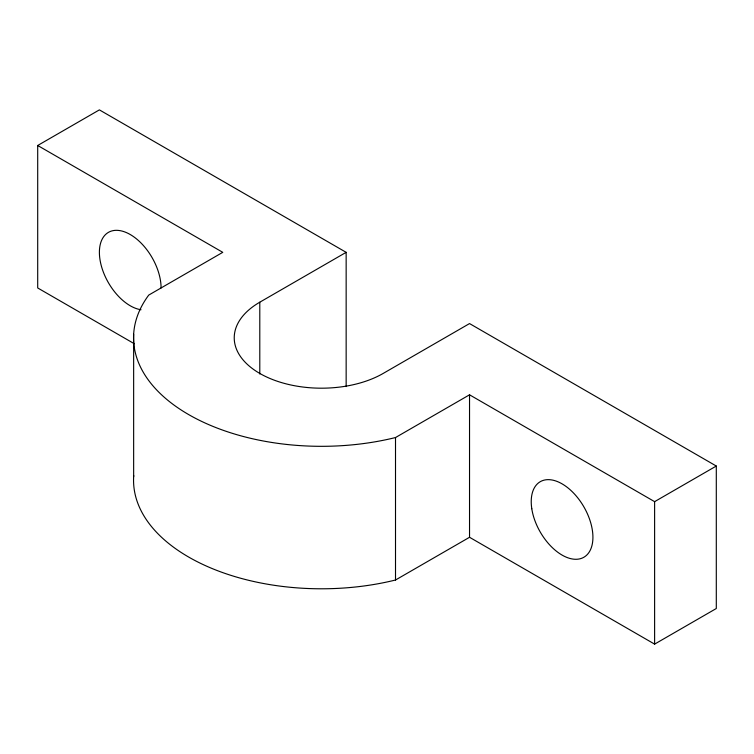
<?xml version="1.0" encoding="UTF-8"?>
<svg xmlns="http://www.w3.org/2000/svg" width="754" height="754" viewBox="0 0 754 754"><rect width="100%" height="100%" fill="white"/><g stroke="black" fill="none" stroke-linecap="round" stroke-linejoin="round"><path stroke-width="1.13" d="M134.306 343.73L37.7 287.962L37.7 145.484L99.387 109.877L346.152 252.336L346.152 386.566M259.791 374.031L259.791 302.203L346.152 252.336M37.7 145.484L222.769 252.336L148.745 295.078A187.925 108.501 0 0 0 188.594 414.54A187.925 108.501 0 0 0 395.511 437.546L469.535 394.804L654.613 501.655L716.3 466.038L716.3 608.516L654.613 644.123L469.535 537.282L395.511 580.014A187.925 108.501 0 0 1 133.731 475.501M716.3 466.038L469.535 323.57L383.173 373.437A87.247 50.367 0 0 1 259.791 373.437A87.247 50.367 0 0 1 259.791 302.203M654.613 501.655L654.613 644.123M469.535 394.804L469.535 537.282M395.511 437.546L395.511 580.014M133.647 334.248L133.647 476.716M141.017 309.743A43.619 25.184 60 0 1 100.263 261.242A43.619 25.184 60 0 1 126.578 232.666A43.619 25.184 60 0 1 161.083 287.962M531.787 508.724A43.619 25.184 60 0 0 582.276 558.045A43.619 25.184 60 0 0 572.163 491.636A43.619 25.184 60 0 0 531.787 508.724"/></g></svg>
